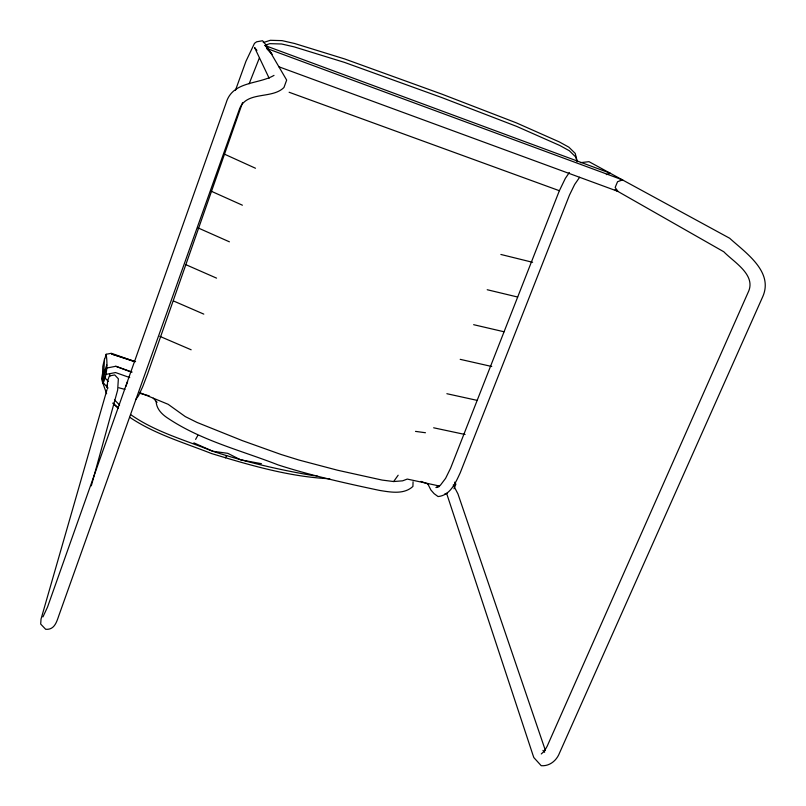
<?xml version="1.0" encoding="UTF-8"?>
<svg xmlns="http://www.w3.org/2000/svg" width="806" height="806" viewBox="0 0 806 806"><rect width="100%" height="100%" fill="white"/><g stroke="black" fill="none" stroke-linecap="round" stroke-linejoin="round"><path stroke-width="1.21" d="M107.994 387.918L103.249 382.89C107.188 373.994 107.651 363.818 106.15 354.287L111.339 353.28L134.844 361.632M413.055 481.776L412.924 486.431C403.927 494.793 390.527 492.154 379.576 490.421C345.472 483.197 311.378 475.611 278.161 464.931C241.337 450.504 201.681 440.701 168.454 418.606C162.258 414.687 156.535 409.236 156.112 401.459M107.238 387.565L107.611 380.895L109.334 375.969L114.714 374.921L118.361 378.8L117.656 390.054L91.31 485.837M103.249 382.89L104.488 359.063L102.795 366.488L102.312 381.611L106.624 393.721M104.83 358.791L106.15 354.287M107.057 389.479L41.035 619.079L40.683 624.056L45.69 629.305C55.181 630.091 56.924 620.66 59.473 613.84L239.644 108.558C246.938 90.735 272.025 99.43 283.964 87.481L286.664 80.086L266.433 45.438L262.555 40.743L256.62 41.811L254.484 43.353L245.941 61.306L235.453 90.343M102.846 371.818L101.758 378.88L103.702 384.271M103.873 373.349L106.795 364.967M242.515 102.715L147.589 373.924L142.682 386.769L138.541 395.736L135.801 399.484M249.145 83.764L259.28 58.173M125.877 386.427L127.61 381.52M454 488.779L455.874 484.235L454.705 482.119M225.428 457.828L226.647 455.521M195.606 439.401L197.792 435.482M569.348 172.514L565.338 178.378L559.283 190.911L450.604 468.165L445.597 478.351L440.449 485.152L435.955 487.559L438.897 486.814M579.645 177.27L574.648 184.483L569.479 195.082L460.236 472.779C455.622 482.582 450.443 495.368 438.061 496.556L434.102 493.645L430.888 489.998L427.694 483.671M139.418 392.472L168.142 404.3L185.299 416.601L197.067 422.455L242.324 440.63L280.931 454.443L298.966 460.045L337.603 470.241L382.094 480.074L393.64 481.545L398.154 475.228M42.92 616.933L47.494 607.16L226.184 102.755C232.602 80.983 258.424 84.549 274.01 75.381M541.289 753.942L544.322 751.182L547.133 746.285L748.855 290.734C755.242 274.131 733.44 261.819 723.818 251.784L615.028 189.793M272.206 54.264L266.766 48.431L622.605 179.919L617.567 181.693L615.169 187.425L617.839 191.344L278.926 66.797M265.164 45.257L269.819 43.655L281.596 43.987L294.19 46.879L344.454 62.384L441.92 97.617L516.646 126.391L559.767 145.473L569.338 150.742L575.706 156.958L577.177 161.734M606.364 174.61L610.333 173.25L265.134 45.559L268.912 49.629M263.26 42.577L270.332 40.3L282.06 40.632L294.613 43.504L344.716 58.969L441.869 94.131L516.354 122.865L559.334 141.927L568.875 147.186L575.232 153.402L576.945 160.263M444.983 493.746L447.159 493.302M580.431 162.671L588.995 161.674L729.672 238.254C745.429 252.651 773.629 271.471 762.859 296.417L559.576 752.864C556.694 760.501 549.662 766.395 541.219 765.7L533.844 757.58L532.968 755.101L446.695 493.604M132.134 372.07L115.802 366.277L106.614 368.06L103.672 376.483L108.347 381.45M106.231 374.357L115.55 372.553L129.736 377.571M393.64 481.545L402.627 480.829L407.262 479.076L439.663 486.068M620.247 179.909L622.605 179.919M316.98 475.772L313.302 475.621C279.269 469.807 245.528 462.06 212.713 451.229C184.967 440.046 155.226 431.915 130.522 414.506M329.775 478.764C289.374 476.85 250.041 465.223 211.525 453.546C183.879 442.635 154.661 434.091 129.806 417.337M415.503 431.381L425.457 432.741M261.446 463.702L240.51 459.793L227.826 453.335L212.713 451.229L193.873 442.867M433.648 427.795L465.092 434.494M446.867 393.711L477.152 400.37M460.196 359.345L491.751 366.488M473.646 324.687L504.042 331.77M487.207 289.727L517.654 297.031M500.879 254.464L532.605 262.303M118.865 387.777L124.94 389.399M139.519 393.268L149.241 395.847M135.589 361.642L111.611 354.036L133.725 361.37M289.122 92.257L559.334 190.7M420.964 481.404L427.956 483.953M115.802 366.277L130.894 371.969M159.759 336.314L191.153 349.784M173.431 300.94L203.797 314.118M186.095 264.771L216.552 278.13M197.742 227.766L229.408 241.82M210.628 190.941L242.394 205.198M223.635 153.785L255.482 168.242M113.102 403.635L117.686 407.655M112.951 402.98L118.331 408.088M616.167 189.692L617.839 191.344M114.462 399.887L119.57 404.995M265.134 45.559L268.781 49.468M266.766 48.431L271.249 53.216M153.221 398.154L157.089 402.295M542.932 750.406L544.644 752.27M256.913 50.375L254.585 47.564L269.154 78.253M453.274 484.93L457.939 493.877L545.44 750.598M106.594 385.127L107.591 388.542M109.646 373.954L109.818 376.342"/></g></svg>
